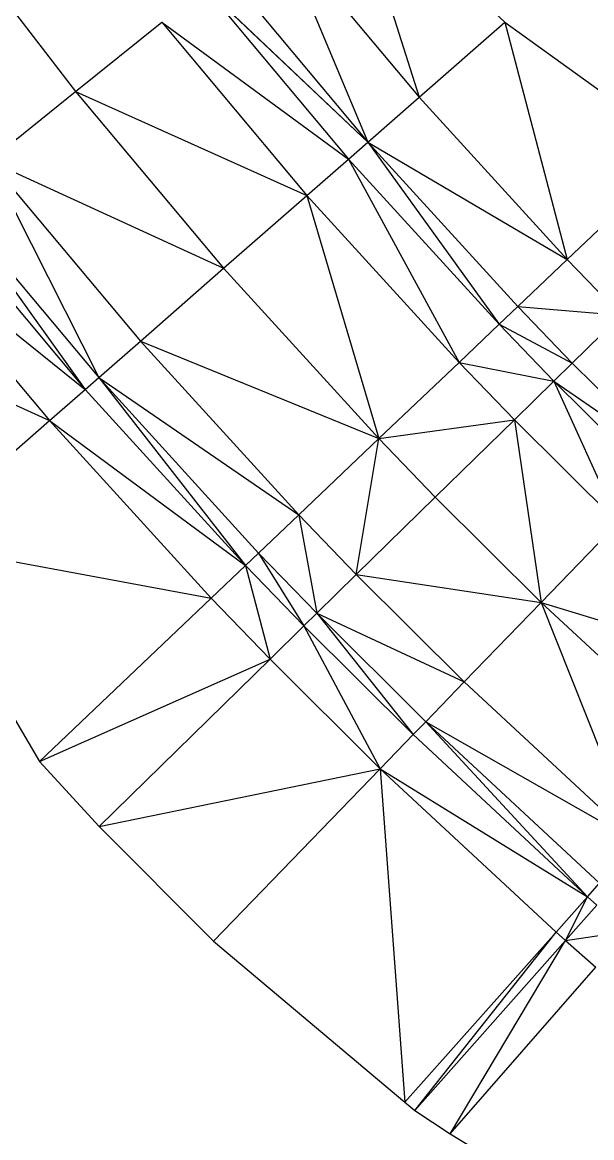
# Model space of a CAD drawing. Extents: x 2195426 to 2196998, y 328445 to 330532.
# Drawn here: x 2195593.3 to 2195655.1, y 329586.5 to 329707.4 of the extents above; entities that cross this region are included whole.
import ezdxf

# ---------------------------------------------------------------- set-up
doc = ezdxf.new("R2010")
doc.units = 0
doc.layers.add('LS-TIN-BOTTOM', color=1, linetype='CONTINUOUS')
doc.layers.add('LS-TIN-TOP', color=3, linetype='CONTINUOUS')

msp = doc.modelspace()

# ---------------------------------------------------------------- linework, layer by layer
at = {"layer": 'LS-TIN-BOTTOM'}
for p, q in [((2195628.608, 329723.6021, 1178.822), (2195636.3598, 329699.2776, 1185.2356)), ((2195628.608, 329723.6021, 1178.822), (2195645.6489, 329707.3981, 1177.8327)), ((2195583.8377, 329719.6981, 1186.8287), (2195599.0829, 329699.8866, 1187.431)), ((2195621.0568, 329717.5368, 1184.6333), (2195630.7995, 329694.4168, 1186.6971)), ((2195621.0568, 329717.5368, 1184.6333), (2195636.3598, 329699.2776, 1185.2356)), ((2195615.2989, 329712.9118, 1186.0947), (2195630.7995, 329694.4168, 1186.6971)), ((2195613.1165, 329711.1589, 1186.649), (2195628.692, 329692.5744, 1187.2513)), ((2195613.1165, 329711.1589, 1186.649), (2195630.7995, 329694.4168, 1186.6971)), ((2195599.0829, 329699.8866, 1187.431), (2195608.4386, 329707.4015, 1187.0062)), ((2195608.4386, 329707.4015, 1187.0062), (2195624.1747, 329688.6255, 1187.6086)), ((2195608.4386, 329707.4015, 1187.0062), (2195628.692, 329692.5744, 1187.2513)), ((2195636.3598, 329699.2776, 1185.2356), (2195645.6489, 329707.3981, 1177.8327)), ((2195645.6489, 329707.3981, 1177.8327), (2195652.41, 329681.6717, 1185.838)), ((2195645.6489, 329707.3981, 1177.8327), (2195664.9099, 329693.5532, 1175.4906)), ((2195589.7273, 329692.3719, 1187.8558), (2195599.0829, 329699.8866, 1187.431)), ((2195599.0829, 329699.8866, 1187.431), (2195615.1401, 329680.7274, 1188.0334)), ((2195599.0829, 329699.8866, 1187.431), (2195624.1747, 329688.6255, 1187.6086)), ((2195630.7995, 329694.4168, 1186.6971), (2195636.3598, 329699.2776, 1185.2356)), ((2195636.3598, 329699.2776, 1185.2356), (2195652.41, 329681.6717, 1185.838)), ((2195628.692, 329692.5744, 1187.2513), (2195630.7995, 329694.4168, 1186.6971)), ((2195630.7995, 329694.4168, 1186.6971), (2195645.0281, 329674.6549, 1187.8537)), ((2195630.7995, 329694.4168, 1186.6971), (2195647.057, 329676.5835, 1187.2995)), ((2195630.7995, 329694.4168, 1186.6971), (2195652.41, 329681.6717, 1185.838)), ((2195652.41, 329681.6717, 1185.838), (2195664.9099, 329693.5532, 1175.4906)), ((2195589.7273, 329692.3719, 1187.8558), (2195601.5884, 329668.8806, 1188.5264)), ((2195589.7273, 329692.3719, 1187.8558), (2195606.1057, 329672.8296, 1188.4582)), ((2195589.7273, 329692.3719, 1187.8558), (2195615.1401, 329680.7274, 1188.0334)), ((2195624.1747, 329688.6255, 1187.6086), (2195628.692, 329692.5744, 1187.2513)), ((2195628.692, 329692.5744, 1187.2513), (2195640.6793, 329670.5212, 1188.211)), ((2195628.692, 329692.5744, 1187.2513), (2195645.0281, 329674.6549, 1187.8537)), ((2195585.0495, 329688.6146, 1187.9241), (2195600.1174, 329667.5947, 1188.1398)), ((2195585.0495, 329688.6146, 1187.9241), (2195601.5884, 329668.8806, 1188.5264)), ((2195615.1401, 329680.7274, 1188.0334), (2195624.1747, 329688.6255, 1187.6086)), ((2195624.1747, 329688.6255, 1187.6086), (2195631.9815, 329662.2537, 1188.6358)), ((2195624.1747, 329688.6255, 1187.6086), (2195640.6793, 329670.5212, 1188.211)), ((2195583.5262, 329687.391, 1187.5374), (2195600.1174, 329667.5947, 1188.1398)), ((2195579.5177, 329684.1713, 1186.5194), (2195596.2465, 329664.2107, 1187.1218)), ((2195579.5177, 329684.1713, 1186.5194), (2195600.1174, 329667.5947, 1188.1398)), ((2195647.057, 329676.5835, 1187.2995), (2195652.41, 329681.6717, 1185.838)), ((2195652.41, 329681.6717, 1185.838), (2195658.2452, 329675.6225, 1186.0505)), ((2195606.1057, 329672.8296, 1188.4582), (2195615.1401, 329680.7274, 1188.0334)), ((2195615.1401, 329680.7274, 1188.0334), (2195631.9815, 329662.2537, 1188.6358)), ((2195569.7296, 329676.3091, 1178.9866), (2195596.2465, 329664.2107, 1187.1218)), ((2195645.0281, 329674.6549, 1187.8537), (2195647.057, 329676.5835, 1187.2995)), ((2195647.057, 329676.5835, 1187.2995), (2195652.9676, 329670.4561, 1187.512)), ((2195647.057, 329676.5835, 1187.2995), (2195658.2452, 329675.6225, 1186.0505)), ((2195652.9676, 329670.4561, 1187.512), (2195658.2452, 329675.6225, 1186.0505)), ((2195640.6793, 329670.5212, 1188.211), (2195645.0281, 329674.6549, 1187.8537)), ((2195645.0281, 329674.6549, 1187.8537), (2195650.9672, 329668.498, 1188.0662)), ((2195645.0281, 329674.6549, 1187.8537), (2195652.9676, 329670.4561, 1187.512)), ((2195601.5884, 329668.8806, 1188.5264), (2195606.1057, 329672.8296, 1188.4582)), ((2195606.1057, 329672.8296, 1188.4582), (2195623.2839, 329653.9864, 1189.0606)), ((2195606.1057, 329672.8296, 1188.4582), (2195631.9815, 329662.2537, 1188.6358)), ((2195631.9815, 329662.2537, 1188.6358), (2195640.6793, 329670.5212, 1188.211)), ((2195640.6793, 329670.5212, 1188.211), (2195646.6796, 329664.3008, 1188.4234)), ((2195640.6793, 329670.5212, 1188.211), (2195650.9672, 329668.498, 1188.0662)), ((2195650.9672, 329668.498, 1188.0662), (2195652.9676, 329670.4561, 1187.512)), ((2195652.9676, 329670.4561, 1187.512), (2195664.0433, 329659.4428, 1187.9018)), ((2195600.1174, 329667.5947, 1188.1398), (2195601.5884, 329668.8806, 1188.5264)), ((2195601.5884, 329668.8806, 1188.5264), (2195617.5189, 329648.5066, 1188.7421)), ((2195601.5884, 329668.8806, 1188.5264), (2195623.2839, 329653.9864, 1189.0606)), ((2195601.5884, 329668.8806, 1188.5264), (2195618.935, 329649.8527, 1189.1288)), ((2195596.2465, 329664.2107, 1187.1218), (2195600.1174, 329667.5947, 1188.1398)), ((2195600.1174, 329667.5947, 1188.1398), (2195617.5189, 329648.5066, 1188.7421)), ((2195646.6796, 329664.3008, 1188.4234), (2195650.9672, 329668.498, 1188.0662)), ((2195650.9672, 329668.498, 1188.0662), (2195657.9236, 329653.1202, 1188.8133)), ((2195650.9672, 329668.498, 1188.0662), (2195664.0433, 329659.4428, 1187.9018)), ((2195650.9672, 329668.498, 1188.0662), (2195662.0965, 329657.4315, 1188.4561)), ((2195581.1377, 329651.0026, 1175.0809), (2195596.2465, 329664.2107, 1187.1218)), ((2195596.2465, 329664.2107, 1187.1218), (2195613.7923, 329644.9643, 1187.7241)), ((2195596.2465, 329664.2107, 1187.1218), (2195617.5189, 329648.5066, 1188.7421)), ((2195631.9815, 329662.2537, 1188.6358), (2195646.6796, 329664.3008, 1188.4234)), ((2195638.1043, 329655.9064, 1188.8482), (2195646.6796, 329664.3008, 1188.4234)), ((2195646.6796, 329664.3008, 1188.4234), (2195649.5778, 329644.4976, 1189.2381)), ((2195646.6796, 329664.3008, 1188.4234), (2195657.9236, 329653.1202, 1188.8133)), ((2195623.2839, 329653.9864, 1189.0606), (2195631.9815, 329662.2537, 1188.6358)), ((2195629.5291, 329647.5121, 1189.273), (2195631.9815, 329662.2537, 1188.6358)), ((2195631.9815, 329662.2537, 1188.6358), (2195638.1043, 329655.9064, 1188.8482)), ((2195629.5291, 329647.5121, 1189.273), (2195638.1043, 329655.9064, 1188.8482)), ((2195638.1043, 329655.9064, 1188.8482), (2195649.5778, 329644.4976, 1189.2381)), ((2195618.935, 329649.8527, 1189.1288), (2195623.2839, 329653.9864, 1189.0606)), ((2195623.2839, 329653.9864, 1189.0606), (2195625.2415, 329643.3149, 1189.3413)), ((2195623.2839, 329653.9864, 1189.0606), (2195629.5291, 329647.5121, 1189.273)), ((2195649.5778, 329644.4976, 1189.2381), (2195657.9236, 329653.1202, 1188.8133)), ((2195581.1377, 329651.0026, 1175.0809), (2195613.7923, 329644.9643, 1187.7241)), ((2195581.1377, 329651.0026, 1175.0809), (2195595.1675, 329627.2609, 1172.3064)), ((2195617.5189, 329648.5066, 1188.7421), (2195618.935, 329649.8527, 1189.1288)), ((2195618.935, 329649.8527, 1189.1288), (2195623.8453, 329641.9481, 1188.9546)), ((2195618.935, 329649.8527, 1189.1288), (2195625.2415, 329643.3149, 1189.3413)), ((2195613.7923, 329644.9643, 1187.7241), (2195617.5189, 329648.5066, 1188.7421)), ((2195617.5189, 329648.5066, 1188.7421), (2195620.1712, 329638.3515, 1187.9366)), ((2195617.5189, 329648.5066, 1188.7421), (2195623.8453, 329641.9481, 1188.9546)), ((2195625.2415, 329643.3149, 1189.3413), (2195629.5291, 329647.5121, 1189.273)), ((2195629.5291, 329647.5121, 1189.273), (2195641.2321, 329635.8751, 1189.6629)), ((2195629.5291, 329647.5121, 1189.273), (2195649.5778, 329644.4976, 1189.2381)), ((2195595.1675, 329627.2609, 1172.3064), (2195613.7923, 329644.9643, 1187.7241)), ((2195613.7923, 329644.9643, 1187.7241), (2195620.1712, 329638.3515, 1187.9366)), ((2195623.8453, 329641.9481, 1188.9546), (2195625.2415, 329643.3149, 1189.3413)), ((2195625.2415, 329643.3149, 1189.3413), (2195635.7003, 329630.1599, 1189.3445)), ((2195625.2415, 329643.3149, 1189.3413), (2195641.2321, 329635.8751, 1189.6629)), ((2195625.2415, 329643.3149, 1189.3413), (2195637.0592, 329631.5638, 1189.7312)), ((2195641.2321, 329635.8751, 1189.6629), (2195649.5778, 329644.4976, 1189.2381)), ((2195649.5778, 329644.4976, 1189.2381), (2195659.9191, 329618.5272, 1190.2653)), ((2195649.5778, 329644.4976, 1189.2381), (2195667.8984, 329627.4898, 1189.8405)), ((2195649.5778, 329644.4976, 1189.2381), (2195675.8778, 329636.4526, 1189.4157)), ((2195620.1712, 329638.3515, 1187.9366), (2195623.8453, 329641.9481, 1188.9546)), ((2195623.8453, 329641.9481, 1188.9546), (2195632.1245, 329626.4655, 1188.3265)), ((2195623.8453, 329641.9481, 1188.9546), (2195635.7003, 329630.1599, 1189.3445)), ((2195595.1675, 329627.2609, 1172.3064), (2195620.1712, 329638.3515, 1187.9366)), ((2195601.6271, 329620.1985, 1172.3665), (2195620.1712, 329638.3515, 1187.9366)), ((2195620.1712, 329638.3515, 1187.9366), (2195632.1245, 329626.4655, 1188.3265)), ((2195637.0592, 329631.5638, 1189.7312), (2195641.2321, 329635.8751, 1189.6629)), ((2195641.2321, 329635.8751, 1189.6629), (2195659.9191, 329618.5272, 1190.2653)), ((2195635.7003, 329630.1599, 1189.3445), (2195637.0592, 329631.5638, 1189.7312)), ((2195637.0592, 329631.5638, 1189.7312), (2195654.6302, 329612.5865, 1189.9468)), ((2195637.0592, 329631.5638, 1189.7312), (2195659.9191, 329618.5272, 1190.2653)), ((2195637.0592, 329631.5638, 1189.7312), (2195655.9294, 329614.0458, 1190.3335)), ((2195632.1245, 329626.4655, 1188.3265), (2195635.7003, 329630.1599, 1189.3445)), ((2195635.7003, 329630.1599, 1189.3445), (2195654.6302, 329612.5865, 1189.9468)), ((2195595.1675, 329627.2609, 1172.3064), (2195601.6271, 329620.1985, 1172.3665)), ((2195601.6271, 329620.1985, 1172.3665), (2195632.1245, 329626.4655, 1188.3265)), ((2195614.0343, 329607.7753, 1172.7198), (2195632.1245, 329626.4655, 1188.3265)), ((2195632.1245, 329626.4655, 1188.3265), (2195634.8119, 329590.3259, 1174.1311)), ((2195632.1245, 329626.4655, 1188.3265), (2195651.2114, 329608.7464, 1188.9288)), ((2195632.1245, 329626.4655, 1188.3265), (2195654.6302, 329612.5865, 1189.9468)), ((2195601.6271, 329620.1985, 1172.3665), (2195614.0343, 329607.7753, 1172.7198)), ((2195654.6302, 329612.5865, 1189.9468), (2195655.9294, 329614.0458, 1190.3335)), ((2195651.2114, 329608.7464, 1188.9288), (2195654.6302, 329612.5865, 1189.9468)), ((2195652.2327, 329607.8391, 1188.9604), (2195654.6302, 329612.5865, 1189.9468)), ((2195654.6302, 329612.5865, 1189.9468), (2195655.6432, 329611.6867, 1189.9784)), ((2195652.2327, 329607.8391, 1188.9604), (2195655.6432, 329611.6867, 1189.9784)), ((2195634.8119, 329590.3259, 1174.1311), (2195651.2114, 329608.7464, 1188.9288)), ((2195635.8974, 329589.4097, 1174.1843), (2195651.2114, 329608.7464, 1188.9288)), ((2195651.2114, 329608.7464, 1188.9288), (2195652.2327, 329607.8391, 1188.9604)), ((2195652.2327, 329607.8391, 1188.9604), (2195658.8933, 329608.8261, 1190.0794)), ((2195614.0343, 329607.7753, 1172.7198), (2195634.8119, 329590.3259, 1174.1311)), ((2195635.8974, 329589.4097, 1174.1843), (2195652.2327, 329607.8391, 1188.9604)), ((2195639.7241, 329586.8928, 1174.6686), (2195652.2327, 329607.8391, 1188.9604)), ((2195652.2327, 329607.8391, 1188.9604), (2195655.5098, 329604.9547, 1189.0614)), ((2195639.7241, 329586.8928, 1174.6686), (2195655.5098, 329604.9547, 1189.0614)), ((2195634.8119, 329590.3259, 1174.1311), (2195635.8974, 329589.4097, 1174.1843)), ((2195635.8974, 329589.4097, 1174.1843), (2195639.7241, 329586.8928, 1174.6686)), ((2195639.7241, 329586.8928, 1174.6686), (2195657.9292, 329575.8388, 1177.1088))]:
    msp.add_line(p, q, dxfattribs=at)
at = {"layer": 'LS-TIN-TOP'}
for p, q in [((2195628.607978, 329723.602135, 1170.860781), (2195636.359793, 329699.277617, 1181.550153)), ((2195628.607978, 329723.602135, 1170.860781), (2195645.648914, 329707.398141, 1169.211972)), ((2195583.837669, 329719.698079, 1184.205182), (2195599.082896, 329699.886647, 1185.209119)), ((2195621.056843, 329717.536823, 1180.546216), (2195630.799457, 329694.416786, 1183.985895)), ((2195621.056843, 329717.536823, 1180.546216), (2195636.359793, 329699.277617, 1181.550153)), ((2195615.298858, 329712.911825, 1182.981958), (2195630.799457, 329694.416786, 1183.985895)), ((2195613.116461, 329711.158854, 1183.905708), (2195628.691974, 329692.57443, 1184.909645)), ((2195613.116461, 329711.158854, 1183.905708), (2195630.799457, 329694.416786, 1183.985895)), ((2195599.082896, 329699.886647, 1185.209119), (2195608.438632, 329707.401473, 1184.501113)), ((2195608.438632, 329707.401473, 1184.501113), (2195624.174718, 329688.625456, 1185.50505)), ((2195608.438632, 329707.401473, 1184.501113), (2195628.691974, 329692.57443, 1184.909645)), ((2195636.359793, 329699.277617, 1181.550153), (2195645.648914, 329707.398141, 1169.211972)), ((2195645.648914, 329707.398141, 1169.211972), (2195652.410041, 329681.671697, 1182.55409)), ((2195645.648914, 329707.398141, 1169.211972), (2195664.909867, 329693.553171, 1165.308363)), ((2195589.727317, 329692.371946, 1185.917113), (2195599.082896, 329699.886647, 1185.209119)), ((2195599.082896, 329699.886647, 1185.209119), (2195615.140129, 329680.727443, 1186.213056)), ((2195599.082896, 329699.886647, 1185.209119), (2195624.174718, 329688.625456, 1185.50505)), ((2195630.799457, 329694.416786, 1183.985895), (2195636.359793, 329699.277617, 1181.550153)), ((2195636.359793, 329699.277617, 1181.550153), (2195652.410041, 329681.671697, 1182.55409)), ((2195628.691974, 329692.57443, 1184.909645), (2195630.799457, 329694.416786, 1183.985895)), ((2195630.799457, 329694.416786, 1183.985895), (2195645.028096, 329674.654928, 1185.913582)), ((2195630.799457, 329694.416786, 1183.985895), (2195647.057007, 329676.583471, 1184.989832)), ((2195630.799457, 329694.416786, 1183.985895), (2195652.410041, 329681.671697, 1182.55409)), ((2195652.410041, 329681.671697, 1182.55409), (2195664.909867, 329693.553171, 1165.308363)), ((2195589.727317, 329692.371946, 1185.917113), (2195601.588435, 329668.880588, 1187.034782)), ((2195589.727317, 329692.371946, 1185.917113), (2195606.105691, 329672.829562, 1186.92105)), ((2195589.727317, 329692.371946, 1185.917113), (2195615.140129, 329680.727443, 1186.213056)), ((2195624.174718, 329688.625456, 1185.50505), (2195628.691974, 329692.57443, 1184.909645)), ((2195628.691974, 329692.57443, 1184.909645), (2195640.679253, 329670.521217, 1186.508987)), ((2195628.691974, 329692.57443, 1184.909645), (2195645.028096, 329674.654928, 1185.913582)), ((2195585.049488, 329688.614564, 1186.030845), (2195600.117445, 329667.594653, 1186.390326)), ((2195585.049488, 329688.614564, 1186.030845), (2195601.588435, 329668.880588, 1187.034782)), ((2195615.140129, 329680.727443, 1186.213056), (2195624.174718, 329688.625456, 1185.50505)), ((2195624.174718, 329688.625456, 1185.50505), (2195631.981494, 329662.253727, 1187.216993)), ((2195624.174718, 329688.625456, 1185.50505), (2195640.679253, 329670.521217, 1186.508987)), ((2195583.526209, 329687.391018, 1185.386389), (2195600.117445, 329667.594653, 1186.390326)), ((2195579.517709, 329684.171263, 1183.689737), (2195596.246541, 329664.210719, 1184.693674)), ((2195579.517709, 329684.171263, 1183.689737), (2195600.117445, 329667.594653, 1186.390326)), ((2195647.057007, 329676.583471, 1184.989832), (2195652.410041, 329681.671697, 1182.55409)), ((2195652.410041, 329681.671697, 1182.55409), (2195658.245226, 329675.622487, 1182.908249)), ((2195606.105691, 329672.829562, 1186.92105), (2195615.140129, 329680.727443, 1186.213056)), ((2195615.140129, 329680.727443, 1186.213056), (2195631.981494, 329662.253727, 1187.216993)), ((2195569.72956, 329676.309109, 1171.135003), (2195596.246541, 329664.210719, 1184.693674)), ((2195645.028096, 329674.654928, 1185.913582), (2195647.057007, 329676.583471, 1184.989832)), ((2195647.057007, 329676.583471, 1184.989832), (2195652.967559, 329670.456131, 1185.343991)), ((2195647.057007, 329676.583471, 1184.989832), (2195658.245226, 329675.622487, 1182.908249)), ((2195652.967559, 329670.456131, 1185.343991), (2195658.245226, 329675.622487, 1182.908249)), ((2195640.679253, 329670.521217, 1186.508987), (2195645.028096, 329674.654928, 1185.913582)), ((2195645.028096, 329674.654928, 1185.913582), (2195650.967213, 329668.497975, 1186.267741)), ((2195645.028096, 329674.654928, 1185.913582), (2195652.967559, 329670.456131, 1185.343991)), ((2195601.588435, 329668.880588, 1187.034782), (2195606.105691, 329672.829562, 1186.92105)), ((2195606.105691, 329672.829562, 1186.92105), (2195623.283881, 329653.986374, 1187.924987)), ((2195606.105691, 329672.829562, 1186.92105), (2195631.981494, 329662.253727, 1187.216993)), ((2195631.981494, 329662.253727, 1187.216993), (2195640.679253, 329670.521217, 1186.508987)), ((2195640.679253, 329670.521217, 1186.508987), (2195646.679598, 329664.30079, 1186.863146)), ((2195640.679253, 329670.521217, 1186.508987), (2195650.967213, 329668.497975, 1186.267741)), ((2195650.967213, 329668.497975, 1186.267741), (2195652.967559, 329670.456131, 1185.343991)), ((2195652.967559, 329670.456131, 1185.343991), (2195664.043286, 329659.442837, 1185.993769)), ((2195600.117445, 329667.594653, 1186.390326), (2195601.588435, 329668.880588, 1187.034782)), ((2195601.588435, 329668.880588, 1187.034782), (2195617.51889, 329648.50657, 1187.394263)), ((2195601.588435, 329668.880588, 1187.034782), (2195623.283881, 329653.986374, 1187.924987)), ((2195601.588435, 329668.880588, 1187.034782), (2195618.935038, 329649.852663, 1188.038719)), ((2195596.246541, 329664.210719, 1184.693674), (2195600.117445, 329667.594653, 1186.390326)), ((2195600.117445, 329667.594653, 1186.390326), (2195617.51889, 329648.50657, 1187.394263)), ((2195646.679598, 329664.30079, 1186.863146), (2195650.967213, 329668.497975, 1186.267741)), ((2195650.967213, 329668.497975, 1186.267741), (2195657.923588, 329653.120181, 1187.512924)), ((2195650.967213, 329668.497975, 1186.267741), (2195664.043286, 329659.442837, 1185.993769)), ((2195650.967213, 329668.497975, 1186.267741), (2195662.096469, 329657.431454, 1186.917519)), ((2195581.137719, 329651.002627, 1164.625534), (2195596.246541, 329664.210719, 1184.693674)), ((2195596.246541, 329664.210719, 1184.693674), (2195613.792302, 329644.964333, 1185.697611)), ((2195596.246541, 329664.210719, 1184.693674), (2195617.51889, 329648.50657, 1187.394263)), ((2195631.981494, 329662.253727, 1187.216993), (2195646.679598, 329664.30079, 1186.863146)), ((2195638.104296, 329655.906351, 1187.571152), (2195646.679598, 329664.30079, 1186.863146)), ((2195646.679598, 329664.30079, 1186.863146), (2195649.577758, 329644.497565, 1188.22093)), ((2195646.679598, 329664.30079, 1186.863146), (2195657.923588, 329653.120181, 1187.512924)), ((2195623.283881, 329653.986374, 1187.924987), (2195631.981494, 329662.253727, 1187.216993)), ((2195629.529138, 329647.512052, 1188.279146), (2195631.981494, 329662.253727, 1187.216993)), ((2195631.981494, 329662.253727, 1187.216993), (2195638.104296, 329655.906351, 1187.571152)), ((2195629.529138, 329647.512052, 1188.279146), (2195638.104296, 329655.906351, 1187.571152)), ((2195638.104296, 329655.906351, 1187.571152), (2195649.577758, 329644.497565, 1188.22093)), ((2195618.935038, 329649.852663, 1188.038719), (2195623.283881, 329653.986374, 1187.924987)), ((2195623.283881, 329653.986374, 1187.924987), (2195625.241523, 329643.314868, 1188.392878)), ((2195623.283881, 329653.986374, 1187.924987), (2195629.529138, 329647.512052, 1188.279146)), ((2195649.577758, 329644.497565, 1188.22093), (2195657.923588, 329653.120181, 1187.512924)), ((2195581.137719, 329651.002627, 1164.625534), (2195613.792302, 329644.964333, 1185.697611)), ((2195581.137719, 329651.002627, 1164.625534), (2195595.167516, 329627.260893, 1160.001415)), ((2195617.51889, 329648.50657, 1187.394263), (2195618.935038, 329649.852663, 1188.038719)), ((2195618.935038, 329649.852663, 1188.038719), (2195623.845313, 329641.948105, 1187.748422)), ((2195618.935038, 329649.852663, 1188.038719), (2195625.241523, 329643.314868, 1188.392878)), ((2195613.792302, 329644.964333, 1185.697611), (2195617.51889, 329648.50657, 1187.394263)), ((2195617.51889, 329648.50657, 1187.394263), (2195620.171193, 329638.351476, 1186.05177)), ((2195617.51889, 329648.50657, 1187.394263), (2195623.845313, 329641.948105, 1187.748422)), ((2195625.241523, 329643.314868, 1188.392878), (2195629.529138, 329647.512052, 1188.279146)), ((2195629.529138, 329647.512052, 1188.279146), (2195641.232067, 329635.875092, 1188.928924)), ((2195629.529138, 329647.512052, 1188.279146), (2195649.577758, 329644.497565, 1188.22093)), ((2195595.167516, 329627.260893, 1160.001415), (2195613.792302, 329644.964333, 1185.697611)), ((2195613.792302, 329644.964333, 1185.697611), (2195620.171193, 329638.351476, 1186.05177)), ((2195623.845313, 329641.948105, 1187.748422), (2195625.241523, 329643.314868, 1188.392878)), ((2195625.241523, 329643.314868, 1188.392878), (2195635.700339, 329630.159906, 1188.3982)), ((2195625.241523, 329643.314868, 1188.392878), (2195641.232067, 329635.875092, 1188.928924)), ((2195625.241523, 329643.314868, 1188.392878), (2195637.059187, 329631.563819, 1189.042656)), ((2195641.232067, 329635.875092, 1188.928924), (2195649.577758, 329644.497565, 1188.22093)), ((2195649.577758, 329644.497565, 1188.22093), (2195659.919094, 329618.527153, 1189.932861)), ((2195649.577758, 329644.497565, 1188.22093), (2195667.898376, 329627.489779, 1189.224867)), ((2195649.577758, 329644.497565, 1188.22093), (2195675.87779, 329636.452554, 1188.516861)), ((2195620.171193, 329638.351476, 1186.05177), (2195623.845313, 329641.948105, 1187.748422)), ((2195623.845313, 329641.948105, 1187.748422), (2195632.124536, 329626.465513, 1186.701548)), ((2195623.845313, 329641.948105, 1187.748422), (2195635.700339, 329630.159906, 1188.3982)), ((2195595.167516, 329627.260893, 1160.001415), (2195620.171193, 329638.351476, 1186.05177)), ((2195601.62715, 329620.198547, 1160.101618), (2195620.171193, 329638.351476, 1186.05177)), ((2195620.171193, 329638.351476, 1186.05177), (2195632.124536, 329626.465513, 1186.701548)), ((2195637.059187, 329631.563819, 1189.042656), (2195641.232067, 329635.875092, 1188.928924)), ((2195641.232067, 329635.875092, 1188.928924), (2195659.919094, 329618.527153, 1189.932861)), ((2195635.700339, 329630.159906, 1188.3982), (2195637.059187, 329631.563819, 1189.042656)), ((2195637.059187, 329631.563819, 1189.042656), (2195654.63023, 329612.586506, 1189.402137)), ((2195637.059187, 329631.563819, 1189.042656), (2195659.919094, 329618.527153, 1189.932861)), ((2195637.059187, 329631.563819, 1189.042656), (2195655.929419, 329614.045803, 1190.046593)), ((2195632.124536, 329626.465513, 1186.701548), (2195635.700339, 329630.159906, 1188.3982)), ((2195635.700339, 329630.159906, 1188.3982), (2195654.63023, 329612.586506, 1189.402137)), ((2195595.167516, 329627.260893, 1160.001415), (2195601.62715, 329620.198547, 1160.101618)), ((2195601.62715, 329620.198547, 1160.101618), (2195632.124536, 329626.465513, 1186.701548)), ((2195614.034292, 329607.775313, 1160.690387), (2195632.124536, 329626.465513, 1186.701548)), ((2195632.124536, 329626.465513, 1186.701548), (2195634.81195, 329590.325877, 1163.042614)), ((2195632.124536, 329626.465513, 1186.701548), (2195651.21142, 329608.746371, 1187.705485)), ((2195632.124536, 329626.465513, 1186.701548), (2195654.63023, 329612.586506, 1189.402137)), ((2195601.62715, 329620.198547, 1160.101618), (2195614.034292, 329607.775313, 1160.690387)), ((2195654.63023, 329612.586506, 1189.402137), (2195655.929419, 329614.045803, 1190.046593)), ((2195651.21142, 329608.746371, 1187.705485), (2195654.63023, 329612.586506, 1189.402137)), ((2195652.232743, 329607.839101, 1187.758142), (2195654.63023, 329612.586506, 1189.402137)), ((2195654.63023, 329612.586506, 1189.402137), (2195655.643153, 329611.686699, 1189.454794)), ((2195652.232743, 329607.839101, 1187.758142), (2195655.643153, 329611.686699, 1189.454794)), ((2195634.81195, 329590.325877, 1163.042614), (2195651.21142, 329608.746371, 1187.705485)), ((2195635.897446, 329589.409749, 1163.131267), (2195651.21142, 329608.746371, 1187.705485)), ((2195651.21142, 329608.746371, 1187.705485), (2195652.232743, 329607.839101, 1187.758142)), ((2195652.232743, 329607.839101, 1187.758142), (2195658.893304, 329608.826054, 1189.62307)), ((2195614.034292, 329607.775313, 1160.690387), (2195634.81195, 329590.325877, 1163.042614)), ((2195635.897446, 329589.409749, 1163.131267), (2195652.232743, 329607.839101, 1187.758142)), ((2195639.724107, 329586.892817, 1163.938454), (2195652.232743, 329607.839101, 1187.758142)), ((2195652.232743, 329607.839101, 1187.758142), (2195655.509849, 329604.954732, 1187.926418)), ((2195639.724107, 329586.892817, 1163.938454), (2195655.509849, 329604.954732, 1187.926418)), ((2195634.81195, 329590.325877, 1163.042614), (2195635.897446, 329589.409749, 1163.131267)), ((2195635.897446, 329589.409749, 1163.131267), (2195639.724107, 329586.892817, 1163.938454)), ((2195639.724107, 329586.892817, 1163.938454), (2195657.929197, 329575.838826, 1168.005336))]:
    msp.add_line(p, q, dxfattribs=at)

doc.saveas('drawing.dxf')
